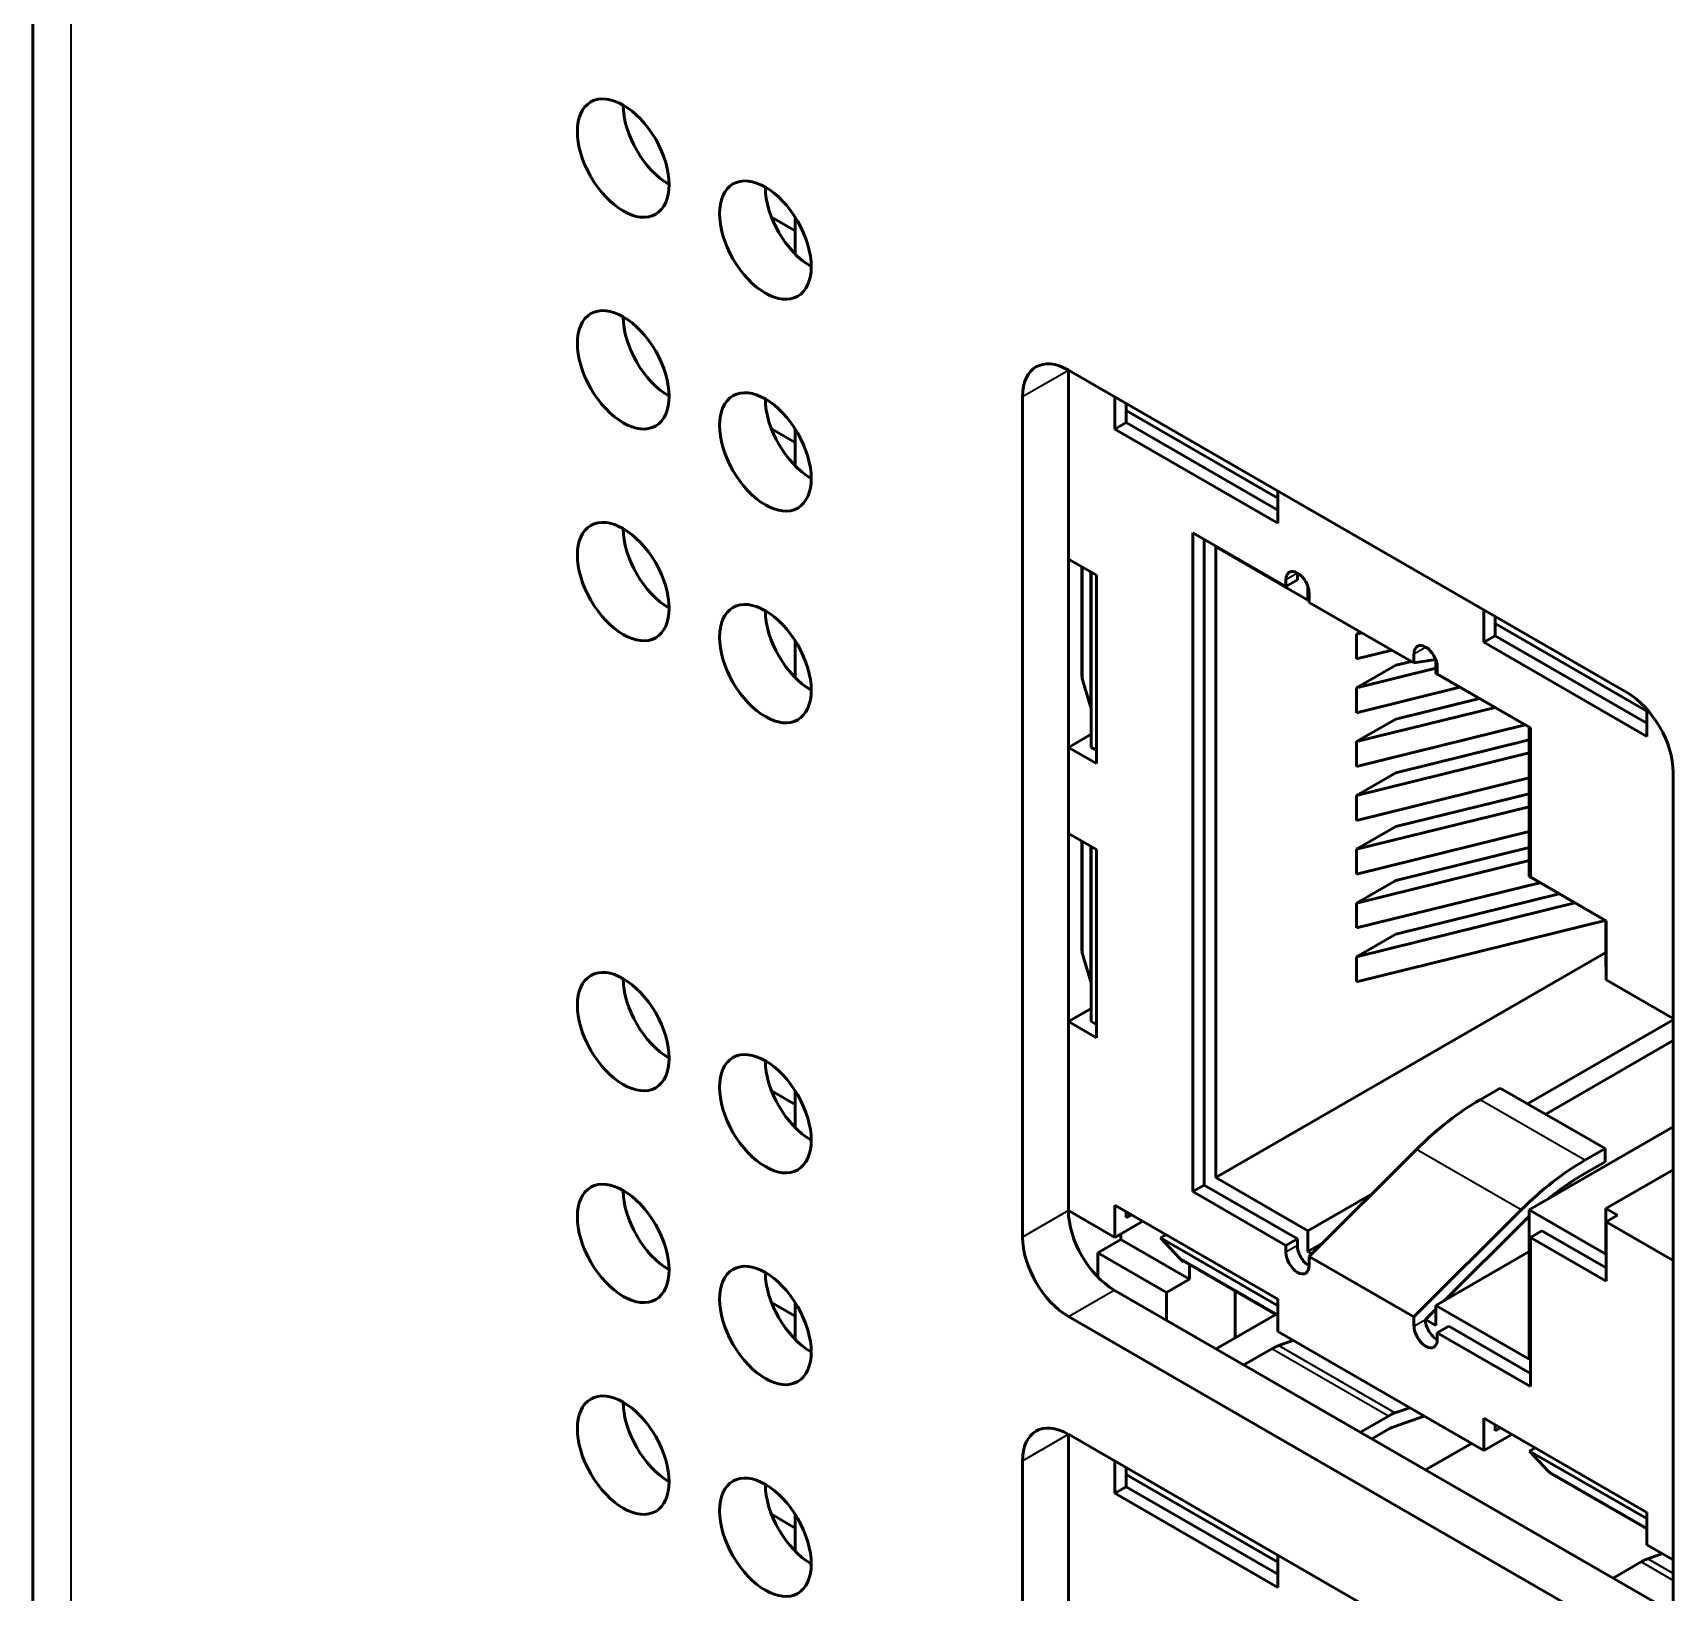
# Model space of a CAD drawing. Header units: millimetres. Extents: x 1391 to 4749, y -272 to 879.
# Drawn here: x 2422.84 to 2448.14, y 692.99 to 717.04 of the extents above; entities that cross this region are included whole.
import ezdxf

# ---------------------------------------------------------------- set-up
doc = ezdxf.new("R2010")
doc.units = ezdxf.units.MM
doc.header["$LTSCALE"] = 3
doc.layers.add('외형선(ISO)', color=7, linetype='Continuous', lineweight=50)
doc.layers.add('좁은 외형선(ISO)', color=7, linetype='Continuous', lineweight=35)

msp = doc.modelspace()

# ---------------------------------------------------------------- linework, layer by layer
at = {"layer": '외형선(ISO)', "color": 0}
for p, q in [((2422.838, 589.758), (2422.838, 738.36)), ((2434.231, 714.199), (2434.596, 713.988)), ((2434.596, 713.631), (2434.596, 714.2)), ((2438.811, 711.841), (2438.811, 698.879)), ((2438.811, 711.841), (2447.432, 706.863)), ((2438.811, 711.841), (2438.811, 708.927)), ((2438.104, 698.47), (2438.104, 711.432)), ((2439.526, 710.93), (2439.526, 711.428)), ((2439.702, 711.218), (2439.702, 711.326)), ((2439.702, 711.218), (2439.702, 711.032)), ((2442.04, 709.868), (2439.702, 711.218)), ((2439.702, 711.032), (2439.526, 710.93)), ((2442.04, 709.682), (2439.702, 711.032)), ((2434.231, 710.933), (2434.596, 710.722)), ((2434.596, 710.365), (2434.596, 710.934)), ((2442.04, 709.478), (2439.526, 710.93)), ((2442.04, 709.478), (2442.04, 709.976)), ((2440.729, 699.171), (2440.729, 709.333)), ((2440.729, 709.333), (2442.166, 708.504)), ((2440.905, 699.273), (2440.905, 709.232)), ((2438.811, 708.927), (2439.242, 708.678)), ((2441.085, 709.113), (2441.085, 699.387)), ((2442.503, 708.294), (2441.085, 709.113)), ((2439.02, 707.125), (2439.02, 708.806)), ((2439.151, 708.73), (2439.157, 708.712)), ((2439.157, 708.712), (2439.163, 708.715)), ((2439.157, 706.638), (2439.157, 708.712)), ((2439.163, 706.023), (2439.163, 708.723)), ((2439.242, 705.774), (2439.242, 708.678)), ((2442.342, 708.605), (2442.342, 708.709)), ((2442.166, 708.504), (2442.166, 708.607)), ((2442.342, 708.605), (2442.166, 708.504)), ((2442.503, 708.511), (2442.503, 708.294)), ((2442.503, 708.294), (2442.525, 708.307)), ((2442.525, 708.4), (2442.525, 708.258)), ((2444.141, 707.324), (2442.525, 708.258)), ((2445.219, 707.643), (2445.219, 708.141)), ((2445.395, 707.931), (2445.395, 708.039)), ((2445.395, 707.931), (2445.395, 707.745)), ((2447.734, 706.581), (2445.395, 707.931)), ((2434.596, 707.099), (2434.596, 707.668)), ((2443.313, 707.803), (2443.256, 707.77)), ((2443.336, 707.789), (2443.256, 707.77)), ((2443.256, 707.77), (2443.256, 707.386)), ((2445.395, 707.745), (2445.219, 707.643)), ((2447.734, 706.395), (2445.395, 707.745)), ((2443.802, 707.521), (2443.256, 707.386)), ((2444.141, 707.467), (2444.141, 707.324)), ((2444.357, 707.546), (2444.317, 707.568)), ((2447.734, 706.191), (2445.219, 707.643)), ((2443.859, 707.288), (2443.256, 706.94)), ((2444.479, 707.242), (2443.256, 706.94)), ((2443.859, 707.288), (2444.101, 707.348)), ((2444.141, 707.324), (2444.477, 707.377)), ((2444.479, 707.164), (2444.479, 707.37)), ((2445.916, 706.334), (2444.479, 707.164)), ((2444.501, 707.259), (2444.501, 707.156)), ((2444.501, 707.156), (2445.937, 706.326)), ((2439.032, 707.049), (2439.157, 706.638)), ((2444.85, 706.95), (2443.256, 706.557)), ((2443.256, 706.94), (2443.256, 706.557)), ((2443.859, 706.459), (2445.149, 706.777)), ((2439.157, 706.638), (2439.163, 706.641)), ((2445.391, 706.637), (2443.256, 706.111)), ((2443.859, 706.459), (2443.256, 706.111)), ((2447.734, 706.191), (2447.734, 706.611)), ((2438.811, 706.023), (2439.163, 706.227)), ((2445.857, 706.369), (2443.256, 705.727)), ((2445.916, 704.032), (2445.916, 706.334)), ((2445.937, 706.326), (2445.937, 704.024)), ((2438.811, 706.023), (2439.242, 705.774)), ((2438.811, 706.023), (2438.811, 704.696)), ((2439.242, 705.978), (2439.163, 706.023)), ((2443.256, 706.111), (2443.256, 705.727)), ((2445.916, 705.937), (2443.256, 705.281)), ((2443.859, 705.629), (2445.916, 706.137)), ((2448.139, 705.638), (2448.139, 692.677)), ((2443.859, 705.629), (2443.256, 705.281)), ((2445.916, 705.554), (2443.256, 704.897)), ((2443.256, 705.281), (2443.256, 704.897)), ((2443.859, 704.8), (2445.916, 705.307)), ((2445.916, 705.108), (2443.256, 704.452)), ((2438.811, 704.696), (2439.242, 704.447)), ((2443.859, 704.8), (2443.256, 704.452)), ((2445.916, 704.724), (2443.256, 704.068)), ((2439.02, 702.894), (2439.02, 704.575)), ((2439.151, 704.499), (2439.157, 704.481)), ((2439.157, 704.481), (2439.163, 704.484)), ((2439.157, 702.407), (2439.157, 704.481)), ((2439.163, 701.793), (2439.163, 704.493)), ((2439.242, 701.544), (2439.242, 704.447)), ((2443.256, 704.452), (2443.256, 704.068)), ((2443.859, 703.97), (2445.916, 704.478)), ((2445.916, 704.278), (2443.256, 703.622)), ((2443.859, 703.97), (2443.256, 703.622)), ((2446.083, 703.936), (2443.256, 703.238)), ((2445.916, 704.032), (2447.101, 703.348)), ((2445.937, 704.024), (2447.105, 703.35)), ((2446.624, 703.623), (2443.256, 702.792)), ((2443.256, 703.622), (2443.256, 703.238)), ((2443.859, 703.141), (2446.382, 703.763)), ((2447.09, 703.355), (2443.256, 702.409)), ((2443.859, 703.141), (2443.256, 702.792)), ((2447.101, 703.348), (2447.101, 702.643)), ((2447.105, 703.35), (2447.105, 702.437)), ((2441.085, 699.387), (2447.101, 702.861)), ((2439.032, 702.818), (2439.157, 702.407)), ((2443.256, 702.792), (2443.256, 702.409)), ((2447.101, 702.643), (2447.105, 702.641)), ((2439.157, 702.407), (2439.163, 702.411)), ((2447.105, 702.437), (2448.139, 701.841)), ((2438.811, 701.793), (2439.163, 701.996)), ((2438.811, 701.793), (2439.242, 701.544)), ((2438.811, 701.793), (2438.811, 698.879)), ((2439.242, 701.747), (2439.163, 701.793)), ((2445.894, 700.525), (2448.139, 701.821)), ((2446.173, 700.365), (2448.139, 701.5)), ((2434.231, 700.727), (2434.596, 700.516)), ((2434.596, 700.159), (2434.596, 700.728)), ((2445.472, 700.769), (2445.16, 700.589)), ((2447.089, 699.836), (2445.472, 700.769)), ((2445.916, 698.889), (2448.139, 700.172)), ((2444.178, 699.822), (2442.525, 698.173)), ((2447.089, 699.836), (2446.776, 699.655)), ((2447.089, 699.633), (2447.089, 699.836)), ((2446.776, 699.452), (2447.089, 699.633)), ((2441.085, 699.387), (2442.503, 698.568)), ((2447.101, 698.91), (2448.139, 699.509)), ((2440.905, 699.273), (2440.729, 699.171)), ((2442.166, 698.342), (2440.729, 699.171)), ((2442.342, 698.443), (2440.905, 699.273)), ((2442.503, 698.568), (2443.494, 699.14)), ((2438.811, 698.879), (2439.526, 698.466)), ((2439.526, 698.466), (2439.526, 698.964)), ((2442.04, 697.512), (2439.526, 698.964)), ((2439.702, 698.771), (2439.702, 698.862)), ((2439.702, 698.771), (2439.781, 698.816)), ((2445.795, 698.889), (2444.141, 697.24)), ((2447.101, 698.205), (2445.916, 698.889)), ((2445.916, 696.587), (2445.916, 698.889)), ((2447.281, 698.806), (2447.101, 698.91)), ((2447.101, 698.91), (2447.101, 698.205)), ((2447.281, 698.806), (2447.105, 698.704)), ((2439.526, 698.466), (2439.957, 698.715)), ((2442.503, 698.568), (2442.503, 698.246)), ((2444.613, 697.494), (2445.855, 698.732)), ((2446.113, 698.568), (2445.937, 698.466)), ((2447.105, 697.995), (2446.113, 698.568)), ((2448.139, 698.108), (2447.105, 698.704)), ((2447.105, 698.704), (2447.105, 697.792)), ((2439.617, 698.434), (2439.263, 698.23)), ((2439.617, 698.519), (2439.617, 698.434)), ((2440.677, 697.821), (2439.617, 698.434)), ((2440.231, 698.459), (2440.316, 698.507)), ((2440.524, 698.145), (2440.231, 698.459)), ((2442.027, 697.422), (2440.231, 698.459)), ((2442.342, 698.443), (2442.166, 698.342)), ((2442.166, 698.238), (2442.166, 698.342)), ((2442.342, 698.339), (2442.342, 698.443)), ((2442.503, 698.246), (2442.729, 698.376)), ((2447.105, 697.792), (2445.937, 698.466)), ((2445.937, 698.466), (2445.937, 696.164)), ((2440.324, 697.617), (2439.263, 698.23)), ((2439.263, 698.23), (2439.263, 697.856)), ((2442.04, 697.256), (2440.584, 698.097)), ((2442.503, 698.246), (2442.564, 698.211)), ((2444.141, 697.24), (2442.525, 698.173)), ((2442.525, 698.173), (2442.525, 698.03)), ((2444.479, 697.417), (2445.916, 698.246)), ((2440.677, 697.821), (2440.324, 697.617)), ((2440.677, 698.043), (2440.677, 697.821)), ((2439.518, 697.654), (2448.139, 692.677)), ((2440.324, 697.617), (2440.324, 697.189)), ((2441.384, 696.915), (2441.384, 697.634)), ((2434.231, 697.461), (2434.596, 697.25)), ((2434.596, 696.893), (2434.596, 697.462)), ((2442.027, 697.422), (2442.04, 697.429)), ((2442.04, 697.408), (2442.027, 697.422)), ((2442.04, 697.014), (2442.04, 697.512)), ((2444.317, 697.199), (2444.479, 697.36)), ((2444.479, 697.417), (2445.916, 696.587)), ((2444.479, 697.105), (2444.479, 697.417)), ((2447.432, 692.268), (2438.811, 697.246)), ((2442.008, 697.275), (2441.091, 696.746)), ((2444.141, 697.24), (2444.141, 697.097)), ((2444.317, 697.199), (2444.479, 697.105)), ((2444.677, 697.095), (2444.501, 696.994)), ((2445.937, 696.367), (2444.677, 697.095)), ((2442.04, 697.014), (2445.219, 695.179)), ((2442.052, 696.796), (2442.28, 696.876)), ((2445.937, 696.164), (2444.501, 696.994)), ((2444.501, 696.994), (2444.501, 696.89)), ((2441.519, 696.499), (2441.95, 696.748)), ((2443.848, 695.759), (2444.076, 695.839)), ((2443.315, 695.462), (2443.746, 695.711)), ((2444.298, 695.71), (2443.815, 695.54)), ((2445.219, 695.179), (2445.219, 695.677)), ((2447.734, 694.225), (2445.219, 695.677)), ((2445.395, 695.484), (2445.395, 695.575)), ((2445.395, 695.484), (2445.474, 695.529)), ((2438.811, 695.429), (2438.811, 682.467)), ((2438.811, 695.429), (2447.432, 690.452)), ((2438.811, 695.429), (2438.811, 692.515)), ((2443.746, 695.508), (2443.491, 695.36)), ((2444.32, 694.881), (2445.028, 695.289)), ((2445.219, 695.179), (2445.65, 695.428)), ((2438.104, 682.059), (2438.104, 695.021)), ((2439.526, 694.519), (2439.526, 695.016)), ((2445.925, 695.171), (2446.009, 695.22)), ((2446.217, 694.857), (2445.925, 695.171)), ((2447.721, 694.134), (2445.925, 695.171)), ((2439.702, 694.807), (2439.702, 694.915)), ((2439.702, 694.807), (2439.702, 694.62)), ((2442.04, 693.457), (2439.702, 694.807)), ((2447.734, 693.969), (2446.277, 694.81)), ((2439.702, 694.62), (2439.526, 694.519)), ((2442.04, 693.067), (2439.526, 694.519)), ((2442.04, 693.27), (2439.702, 694.62)), ((2434.231, 694.195), (2434.596, 693.984)), ((2434.596, 693.627), (2434.596, 694.196)), ((2447.721, 694.134), (2447.734, 694.142)), ((2447.734, 694.121), (2447.721, 694.134)), ((2447.734, 693.727), (2447.734, 694.225)), ((2442.04, 693.067), (2442.04, 693.565)), ((2447.734, 693.727), (2448.139, 693.493)), ((2447.746, 693.508), (2447.973, 693.589)), ((2447.212, 693.212), (2447.644, 693.461))]:
    msp.add_line(p, q, dxfattribs=at)
for centre in [(2431.945, 715.111), (2434.137, 713.845), (2431.945, 711.845), (2434.137, 710.579), (2431.945, 708.579), (2434.137, 707.313), (2431.945, 701.639), (2434.137, 700.373), (2431.945, 698.373), (2434.137, 697.107), (2431.945, 695.107), (2434.137, 693.841)]:
    msp.add_ellipse(centre, major_axis=(-0.5, 0.866), ratio=0.57735, dxfattribs=at)
for centre, major_axis, start_param, end_param in [((2432.652, 715.519), (0.5, -0.866), 3.926991, 5.497787), ((2434.844, 714.253), (0.5, -0.866), 3.926991, 5.497787), ((2432.652, 712.253), (0.5, -0.866), 3.926991, 5.497787), ((2438.811, 711.024), (-0.5, 0.866), 5.497787, 7.068583), ((2434.844, 710.987), (0.5, -0.866), 3.926991, 5.497787), ((2432.652, 708.987), (0.5, -0.866), 3.926991, 5.497787), ((2442.345, 708.504), (-0.127, 0.22), 3.926991, 7.068583), ((2442.521, 708.605), (0.127, -0.22), 3.907186, 3.926991), ((2434.844, 707.721), (0.5, -0.866), 3.926991, 5.497787), ((2444.321, 707.363), (-0.127, 0.22), 3.926991, 7.068583), ((2444.497, 707.465), (0.127, -0.22), 3.907186, 3.926991), ((2439.777, 707.125), (-0.757, 0), 0, 0.174533), ((2447.432, 706.047), (-0.5, 0.866), 3.926991, 5.497787), ((2439.777, 702.894), (-0.757, 0), 0, 0.174533), ((2432.652, 702.047), (0.5, -0.866), 3.926991, 5.497787), ((2434.844, 700.781), (0.5, -0.866), 3.926991, 5.497787), ((2445.16, 697.274), (-2.029, -3.515), 3.926991, 4.276057), ((2446.776, 696.341), (-2.029, -3.515), 3.926991, 4.276057), ((2446.776, 696.341), (1.905, 3.3), 0.785398, 0.992326), ((2432.652, 698.781), (0.5, -0.866), 3.926991, 5.497787), ((2439.518, 698.47), (-0.5, 0.866), 0.785398, 2.356194), ((2446.776, 696.341), (1.905, 3.3), 1.110407, 1.134464), ((2438.811, 698.062), (0.5, -0.866), 3.926991, 5.497787), ((2442.521, 698.236), (0.127, -0.22), 3.926991, 5.517592), ((2440.962, 698.752), (-0.378, -0.656), 6.108652, 6.283185), ((2442.345, 698.134), (0.127, -0.22), 3.926991, 7.068583), ((2434.844, 697.515), (0.5, -0.866), 3.926991, 5.497787), ((2444.321, 696.994), (0.127, -0.22), 3.926991, 7.068583), ((2444.497, 697.095), (0.127, -0.22), 3.926991, 5.517592), ((2441.95, 696.13), (0.378, 0.656), 0.593412, 0.785398), ((2432.652, 695.515), (0.5, -0.866), 3.926991, 5.497787), ((2438.811, 694.612), (-0.5, 0.866), 5.497787, 7.068583), ((2443.746, 695.093), (0.378, 0.656), 0.593412, 0.785398), ((2443.746, 695.093), (-0.254, -0.44), 3.735005, 3.926991), ((2446.656, 695.465), (-0.378, -0.656), 6.108652, 6.283185), ((2434.844, 694.249), (0.5, -0.866), 3.926991, 5.497787), ((2447.644, 692.843), (0.378, 0.656), 0.593412, 0.785398)]:
    msp.add_ellipse(centre, major_axis=major_axis, ratio=0.57735, start_param=start_param, end_param=end_param, dxfattribs=at)
at = {"layer": '좁은 외형선(ISO)', "color": 0}
for p, q in [((2423.424, 737.544), (2423.424, 588.942)), ((2438.104, 711.432), (2438.811, 711.841)), ((2439.032, 707.049), (2439.032, 708.799)), ((2442.342, 708.709), (2442.166, 708.607)), ((2444.141, 707.467), (2444.317, 707.568)), ((2439.032, 702.818), (2439.032, 704.568)), ((2446.776, 699.655), (2445.16, 700.589)), ((2445.795, 698.889), (2444.178, 699.822)), ((2438.811, 698.879), (2438.104, 698.47)), ((2442.342, 698.339), (2442.166, 698.238)), ((2442.04, 697.269), (2440.524, 698.145)), ((2438.811, 697.246), (2439.518, 697.654)), ((2444.141, 697.097), (2444.317, 697.199)), ((2443.848, 695.759), (2442.052, 696.796)), ((2443.746, 695.711), (2441.95, 696.748)), ((2438.104, 695.021), (2438.811, 695.429)), ((2447.734, 693.982), (2446.217, 694.857)), ((2448.139, 693.282), (2447.746, 693.508)), ((2448.139, 693.175), (2447.644, 693.461))]:
    msp.add_line(p, q, dxfattribs=at)

doc.saveas('drawing.dxf')
